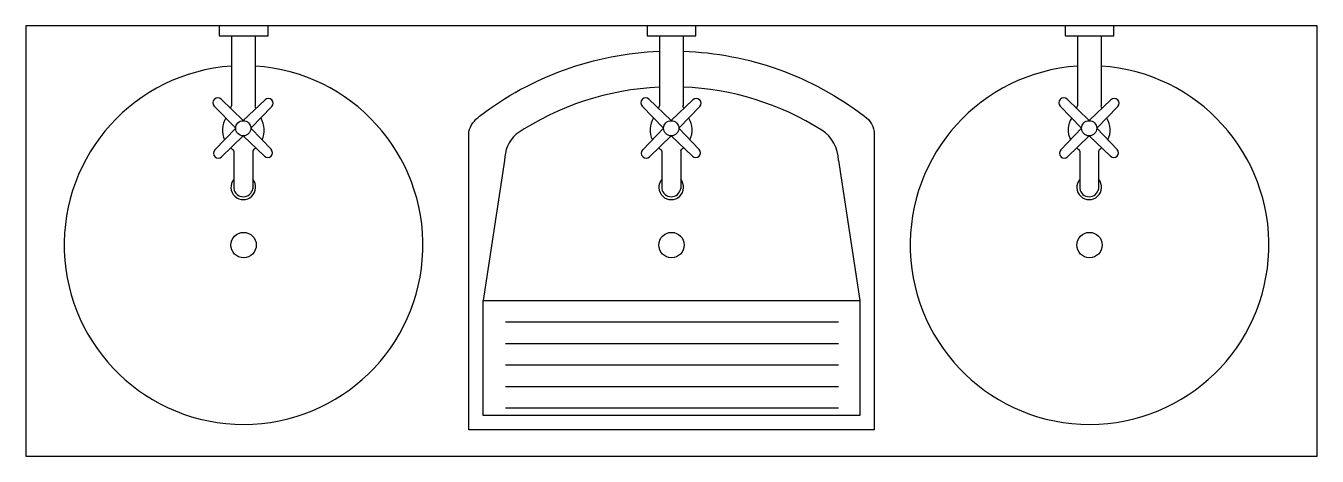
# Model space of a CAD drawing. Header units: millimetres. Extents: x -3039.81 to -3038.01, y 2881.22 to 2881.82.
import ezdxf

# ---------------------------------------------------------------- set-up
doc = ezdxf.new("R2010")
doc.units = ezdxf.units.MM
doc.header["$LTSCALE"] = 10
doc.layers.add('Serviço_Tanques', color=2, linetype='Continuous')

msp = doc.modelspace()

# ---------------------------------------------------------------- linework, layer by layer
at = {"layer": 'Serviço_Tanques', "color": 1}
for p, q in [((-3039.4718, 2881.8173), (-3039.5399, 2881.8173)), ((-3039.5399, 2881.8173), (-3039.5399, 2881.8034)), ((-3039.5399, 2881.8034), (-3039.4718, 2881.8034)), ((-3039.5228, 2881.8034), (-3039.5227, 2881.706)), ((-3039.4898, 2881.8034), (-3039.4898, 2881.7059)), ((-3039.4718, 2881.8034), (-3039.4718, 2881.8173)), ((-3038.8754, 2881.8173), (-3038.9435, 2881.8173)), ((-3038.9435, 2881.8173), (-3038.9435, 2881.8034)), ((-3038.9435, 2881.8034), (-3038.8754, 2881.8034)), ((-3038.9263, 2881.8034), (-3038.9263, 2881.706)), ((-3038.8933, 2881.8034), (-3038.8933, 2881.7059)), ((-3038.8754, 2881.8034), (-3038.8754, 2881.8173)), ((-3038.2927, 2881.8173), (-3038.3608, 2881.8173)), ((-3038.3608, 2881.8173), (-3038.3608, 2881.8034)), ((-3038.3608, 2881.8034), (-3038.2927, 2881.8034)), ((-3038.3437, 2881.8034), (-3038.3436, 2881.706)), ((-3038.3107, 2881.8034), (-3038.3107, 2881.7059)), ((-3038.2927, 2881.8034), (-3038.2927, 2881.8173)), ((-3039.5467, 2881.7148), (-3039.5465, 2881.7149)), ((-3039.5373, 2881.715), (-3039.5063, 2881.6852)), ((-3039.5063, 2881.6852), (-3039.476, 2881.7143)), ((-3039.4668, 2881.7142), (-3039.4666, 2881.7141)), ((-3038.9502, 2881.7148), (-3038.9501, 2881.7149)), ((-3038.9408, 2881.715), (-3038.9098, 2881.6852)), ((-3038.9098, 2881.6852), (-3038.8796, 2881.7143)), ((-3038.8703, 2881.7142), (-3038.8701, 2881.7141)), ((-3038.3676, 2881.7148), (-3038.3674, 2881.7149)), ((-3038.3581, 2881.715), (-3038.3272, 2881.6852)), ((-3038.3272, 2881.6852), (-3038.2969, 2881.7143)), ((-3038.2877, 2881.7142), (-3038.2875, 2881.7141)), ((-3039.5468, 2881.7055), (-3039.5169, 2881.6745)), ((-3039.5239, 2881.7023), (-3039.5227, 2881.706)), ((-3039.4957, 2881.6745), (-3039.4665, 2881.7048)), ((-3039.4887, 2881.7023), (-3039.4898, 2881.706)), ((-3038.9503, 2881.7055), (-3038.9205, 2881.6745)), ((-3038.9274, 2881.7023), (-3038.9263, 2881.706)), ((-3038.8992, 2881.6745), (-3038.8701, 2881.7048)), ((-3038.8923, 2881.7023), (-3038.8934, 2881.706)), ((-3038.3676, 2881.7055), (-3038.3378, 2881.6745)), ((-3038.3448, 2881.7023), (-3038.3436, 2881.706)), ((-3038.3165, 2881.6745), (-3038.2874, 2881.7048)), ((-3038.3096, 2881.7023), (-3038.3107, 2881.706)), ((-3039.5461, 2881.6443), (-3039.5169, 2881.6745)), ((-3039.4957, 2881.6745), (-3039.4672, 2881.645)), ((-3038.9496, 2881.6443), (-3038.9205, 2881.6745)), ((-3038.8992, 2881.6745), (-3038.8708, 2881.645)), ((-3038.3669, 2881.6443), (-3038.3378, 2881.6745)), ((-3038.3165, 2881.6745), (-3038.2881, 2881.645)), ((-3039.5366, 2881.6348), (-3039.5063, 2881.6639)), ((-3039.5063, 2881.6639), (-3039.4767, 2881.6355)), ((-3038.9401, 2881.6348), (-3038.9098, 2881.6639)), ((-3038.9098, 2881.6639), (-3038.8803, 2881.6355)), ((-3038.3574, 2881.6348), (-3038.3272, 2881.6639)), ((-3038.3272, 2881.6639), (-3038.2976, 2881.6355)), ((-3039.5195, 2881.6425), (-3039.5195, 2881.5903)), ((-3039.4931, 2881.6427), (-3039.4931, 2881.5903)), ((-3038.923, 2881.6425), (-3038.923, 2881.5903)), ((-3038.8966, 2881.6427), (-3038.8966, 2881.5903)), ((-3038.3404, 2881.6425), (-3038.3404, 2881.5903)), ((-3038.314, 2881.6427), (-3038.314, 2881.5903)), ((-3039.546, 2881.635), (-3039.5458, 2881.6349)), ((-3039.4673, 2881.6357), (-3039.4675, 2881.6356)), ((-3038.9495, 2881.635), (-3038.9493, 2881.6349)), ((-3038.8709, 2881.6357), (-3038.871, 2881.6356)), ((-3038.3669, 2881.635), (-3038.3667, 2881.6349)), ((-3038.2882, 2881.6357), (-3038.2884, 2881.6356)), ((-3039.1408, 2881.4046), (-3038.6767, 2881.4046)), ((-3039.1408, 2881.3746), (-3038.6767, 2881.3746)), ((-3039.1408, 2881.3446), (-3038.6767, 2881.3446)), ((-3039.1408, 2881.3146), (-3038.6767, 2881.3146)), ((-3039.1408, 2881.2846), (-3038.6767, 2881.2846))]:
    msp.add_line(p, q, dxfattribs=at)
at = {"layer": 'Serviço_Tanques'}
for p, q in [((-3039.1421, 2881.6296), (-3039.1721, 2881.4346)), ((-3038.6767, 2881.6296), (-3038.6467, 2881.4346)), ((-3039.1721, 2881.4346), (-3038.6467, 2881.4346))]:
    msp.add_line(p, q, dxfattribs=at)
msp.add_lwpolyline([(-3038.0094, 2881.2173), (-3038.0094, 2881.8173), (-3039.8094, 2881.8173), (-3039.8094, 2881.2173)], close=True, dxfattribs=at)
for points in [[(-3038.8933, 2881.782, -0.15588), (-3038.6406, 2881.6914, -0.256007), (-3038.6267, 2881.6661), (-3038.6267, 2881.2541), (-3039.1921, 2881.2541), (-3039.1921, 2881.67, -0.153737), (-3039.177, 2881.6914, -0.154636), (-3038.9263, 2881.7819, -0.154636)], [(-3038.6467, 2881.4346), (-3038.6467, 2881.2741), (-3039.1721, 2881.2741), (-3039.1721, 2881.4346, -0.125189)]]:
    msp.add_lwpolyline(points, format="xyb", dxfattribs=at)
at = {"layer": 'Serviço_Tanques', "color": 1}
for centre, radius in [((-3039.5063, 2881.6745), 0.0106), ((-3038.9098, 2881.6745), 0.0106), ((-3038.3272, 2881.6745), 0.0106), ((-3039.5059, 2881.5117), 0.0177), ((-3038.9094, 2881.5117), 0.0177), ((-3038.3267, 2881.5117), 0.0177)]:
    msp.add_circle(centre, radius, dxfattribs=at)
at = {"layer": 'Serviço_Tanques'}
for centre, radius, start, end in [((-3039.5059, 2881.5117), 0.25, 93.8765, 86.3119), ((-3038.3267, 2881.5117), 0.25, 93.8765, 86.3119), ((-3038.9088, 2881.3411), 0.3911, 92.5712, 123.7499), ((-3038.9088, 2881.3411), 0.3911, 57.7458, 87.74), ((-3039.0921, 2881.6296), 0.05, 132.7383, 180), ((-3038.7267, 2881.6296), 0.05, 0, 57.7458)]:
    msp.add_arc(centre, radius, start, end, dxfattribs=at)
at = {"layer": 'Serviço_Tanques', "color": 1}
for centre, radius, start, end in [((-3039.542, 2881.7101), 0.0066, 134.9999, 223.9407), ((-3039.5418, 2881.7103), 0.0066, 46.0592, 134.9999), ((-3039.4714, 2881.7096), 0.0066, 44.9998, 133.9187), ((-3039.4713, 2881.7094), 0.0066, 316.0813, 45.0002), ((-3038.9456, 2881.7101), 0.0066, 134.9999, 223.9407), ((-3038.9454, 2881.7103), 0.0066, 46.0592, 134.9999), ((-3038.875, 2881.7096), 0.0066, 44.9998, 133.9187), ((-3038.8748, 2881.7094), 0.0066, 316.0813, 45.0002), ((-3038.3629, 2881.7101), 0.0066, 134.9999, 223.9407), ((-3038.3627, 2881.7103), 0.0066, 46.0592, 134.9999), ((-3038.2923, 2881.7096), 0.0066, 44.9998, 133.9187), ((-3038.2921, 2881.7094), 0.0066, 316.0813, 45.0002), ((-3039.5034, 2881.672), 0.0321, 148.3286, 205.1572), ((-3039.5092, 2881.6721), 0.0321, 334.8112, 30.7214), ((-3038.907, 2881.672), 0.0321, 148.3286, 205.1572), ((-3038.9128, 2881.6721), 0.0321, 334.8112, 30.7214), ((-3038.3243, 2881.672), 0.0321, 148.3286, 205.1572), ((-3038.3301, 2881.6721), 0.0321, 334.8112, 30.7214), ((-3039.5413, 2881.6397), 0.0066, 136.0813, 225.0002), ((-3039.5034, 2881.672), 0.0321, 230.8214, 237.0257), ((-3039.5226, 2881.6425), 0.00308, 0, 57.0257), ((-3039.49, 2881.6427), 0.00308, 123.1244, 180), ((-3039.5092, 2881.6721), 0.0321, 303.1244, 309.1731), ((-3039.472, 2881.6404), 0.0066, 314.9998, 43.896), ((-3038.9449, 2881.6397), 0.0066, 136.0813, 225.0002), ((-3038.907, 2881.672), 0.0321, 230.8214, 237.0257), ((-3038.9261, 2881.6425), 0.00308, 0, 57.0257), ((-3038.8936, 2881.6427), 0.00308, 123.1244, 180), ((-3038.9128, 2881.6721), 0.0321, 303.1244, 309.1731), ((-3038.8755, 2881.6404), 0.0066, 314.9998, 43.896), ((-3038.3622, 2881.6397), 0.0066, 136.0813, 225.0002), ((-3038.3243, 2881.672), 0.0321, 230.8214, 237.0257), ((-3038.3434, 2881.6425), 0.00308, 0, 57.0257), ((-3038.3109, 2881.6427), 0.00308, 123.1244, 180), ((-3038.3301, 2881.6721), 0.0321, 303.1244, 309.1731), ((-3038.2929, 2881.6404), 0.0066, 314.9998, 43.896), ((-3039.5411, 2881.6395), 0.0066, 225.0002, 313.9187), ((-3039.4722, 2881.6402), 0.0066, 226.1043, 315), ((-3038.9447, 2881.6395), 0.0066, 225.0002, 313.9187), ((-3038.8757, 2881.6402), 0.0066, 226.1043, 315), ((-3038.362, 2881.6395), 0.0066, 225.0002, 313.9187), ((-3038.293, 2881.6402), 0.0066, 226.1043, 315), ((-3039.5063, 2881.5923), 0.0172, 140.2605, 39.7395), ((-3038.9098, 2881.5923), 0.0172, 140.2605, 39.7395), ((-3038.3272, 2881.5923), 0.0172, 140.2605, 39.7395), ((-3039.5063, 2881.5925), 0.0134, 189.4099, 350.5902), ((-3038.9098, 2881.5925), 0.0134, 189.4099, 350.5902), ((-3038.3272, 2881.5925), 0.0134, 189.4099, 350.5902)]:
    msp.add_arc(centre, radius, start, end, dxfattribs=at)

doc.saveas('drawing.dxf')
